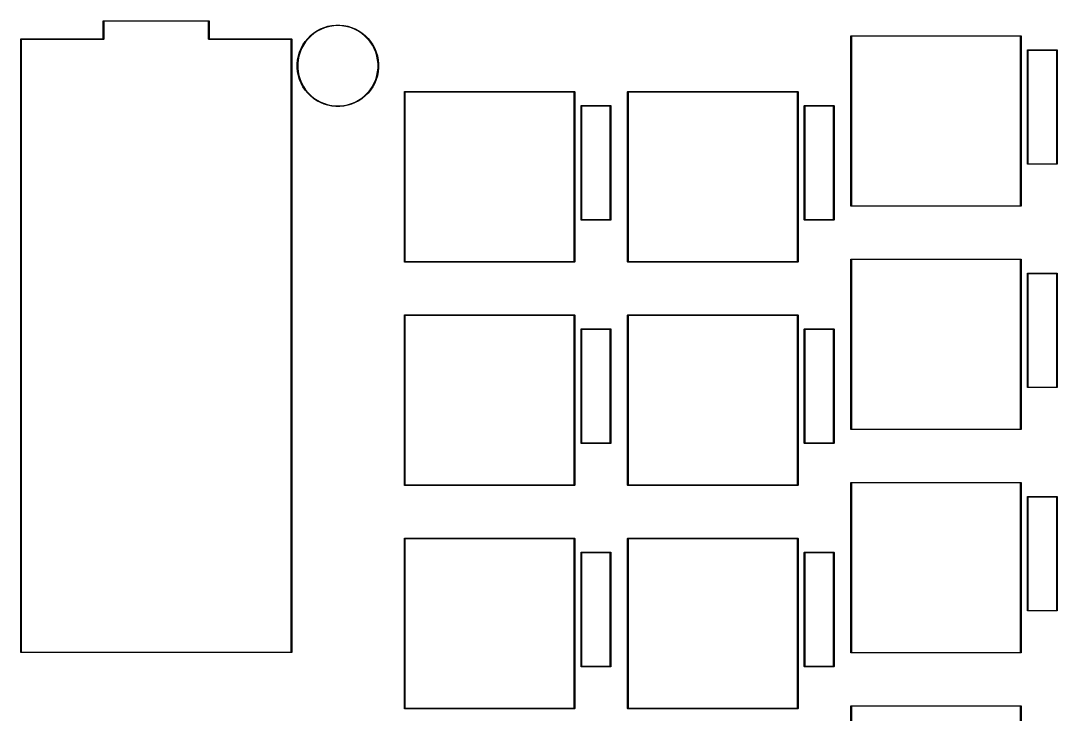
# Model space of a CAD drawing. Extents: x 15 to 413, y -153 to -9.
# Drawn here: x 223 to 311.4, y -72 to -12.9 of the extents above; entities that cross this region are included whole.
import ezdxf

# ---------------------------------------------------------------- set-up
doc = ezdxf.new("R2010")
doc.units = 0
doc.layers.add('BLACK', color=7, linetype='CONTINUOUS')

msp = doc.modelspace()

# ---------------------------------------------------------------- linework, layer by layer
at = {"layer": 'BLACK', "linetype": 'CONTINUOUS'}
for p, q in [((230.000729, -12.903691), (230.002632, -12.894124)), ((230.000729, -14.428691), (230.000729, -12.903691)), ((230.002632, -12.894124), (230.016162, -12.880594)), ((230.016162, -12.880594), (230.025729, -12.878691)), ((230.025729, -12.878691), (239.025729, -12.878691)), ((230.050729, -12.928691), (230.050729, -14.453691)), ((239.000729, -12.928691), (230.050729, -12.928691)), ((239.000729, -14.453691), (239.000729, -12.928691)), ((239.025729, -12.878691), (239.035296, -12.880594)), ((239.035296, -12.880594), (239.048826, -12.894124)), ((239.048826, -12.894124), (239.050729, -12.903691)), ((239.050729, -12.903691), (239.050729, -14.428691)), ((249.521572, -13.284112), (249.86095, -13.250686)), ((249.86095, -13.250686), (250.20197, -13.250686)), ((250.20197, -13.250686), (250.541348, -13.284112)), ((247.456655, -14.387833), (247.697793, -14.146695)), ((247.697793, -14.146695), (247.961405, -13.930354)), ((247.988729, -13.967196), (247.728596, -14.180682)), ((247.961405, -13.930354), (248.244953, -13.740893)), ((248.268534, -13.780236), (247.988729, -13.967196)), ((248.244953, -13.740893), (248.545706, -13.580137)), ((248.565318, -13.621602), (248.268534, -13.780236)), ((248.545706, -13.580137), (248.860768, -13.449634)), ((248.876221, -13.492822), (248.565318, -13.621602)), ((248.860768, -13.449634), (249.187104, -13.350641)), ((249.198249, -13.395136), (248.876221, -13.492822)), ((249.187104, -13.350641), (249.521572, -13.284112)), ((249.528302, -13.329484), (249.198249, -13.395136)), ((249.863201, -13.2965), (249.528302, -13.329484)), ((250.199719, -13.2965), (249.863201, -13.2965)), ((250.534618, -13.329484), (250.199719, -13.2965)), ((250.864671, -13.395136), (250.534618, -13.329484)), ((250.541348, -13.284112), (250.875816, -13.350641)), ((251.186699, -13.492822), (250.864671, -13.395136)), ((250.875816, -13.350641), (251.202152, -13.449634)), ((251.497602, -13.621602), (251.186699, -13.492822)), ((251.202152, -13.449634), (251.517214, -13.580137)), ((251.794386, -13.780236), (251.497602, -13.621602)), ((251.517214, -13.580137), (251.817967, -13.740893)), ((252.074191, -13.967196), (251.794386, -13.780236)), ((251.817967, -13.740893), (252.101515, -13.930354)), ((252.334324, -14.180682), (252.074191, -13.967196)), ((252.101515, -13.930354), (252.365127, -14.146695)), ((252.365127, -14.146695), (252.606265, -14.387833)), ((222.960729, -14.453691), (222.962632, -14.444124)), ((222.960729, -66.753691), (222.960729, -14.453691)), ((222.962632, -14.444124), (222.976162, -14.430594)), ((222.976162, -14.430594), (222.985729, -14.428691)), ((222.985729, -14.428691), (230.000729, -14.428691)), ((230.025729, -14.478691), (223.010729, -14.478691)), ((223.010729, -14.478691), (223.010729, -66.728691)), ((230.035296, -14.476788), (230.025729, -14.478691)), ((230.048826, -14.463258), (230.035296, -14.476788)), ((230.050729, -14.453691), (230.048826, -14.463258)), ((239.002632, -14.463258), (239.000729, -14.453691)), ((239.016162, -14.476788), (239.002632, -14.463258)), ((239.025729, -14.478691), (239.016162, -14.476788)), ((246.040729, -14.478691), (239.025729, -14.478691)), ((239.050729, -14.428691), (246.065729, -14.428691)), ((246.040729, -66.728691), (246.040729, -14.478691)), ((246.065729, -14.428691), (246.075296, -14.430594)), ((246.075296, -14.430594), (246.088826, -14.444124)), ((246.088826, -14.444124), (246.090729, -14.453691)), ((246.090729, -14.453691), (246.090729, -66.753691)), ((246.890097, -15.235746), (247.050853, -14.934993)), ((247.090196, -14.958574), (246.931562, -15.255358)), ((247.050853, -14.934993), (247.240314, -14.651445)), ((247.277156, -14.678769), (247.090196, -14.958574)), ((247.240314, -14.651445), (247.456655, -14.387833)), ((247.490642, -14.418636), (247.277156, -14.678769)), ((247.728596, -14.180682), (247.490642, -14.418636)), ((252.572278, -14.418636), (252.334324, -14.180682)), ((252.785764, -14.678769), (252.572278, -14.418636)), ((252.606265, -14.387833), (252.822606, -14.651445)), ((252.972724, -14.958574), (252.785764, -14.678769)), ((252.822606, -14.651445), (253.012067, -14.934993)), ((253.131358, -15.255358), (252.972724, -14.958574)), ((253.012067, -14.934993), (253.172823, -15.235746)), ((293.80646, -14.1815), (293.808363, -14.171933)), ((293.80646, -28.6815), (293.80646, -14.1815)), ((293.808363, -14.171933), (293.821893, -14.158403)), ((293.821893, -14.158403), (293.83146, -14.1565)), ((293.83146, -14.1565), (308.33146, -14.1565)), ((293.85646, -14.2065), (293.85646, -28.6565)), ((308.30646, -14.2065), (293.85646, -14.2065)), ((308.30646, -28.6565), (308.30646, -14.2065)), ((308.33146, -14.1565), (308.341027, -14.158403)), ((308.341027, -14.158403), (308.354557, -14.171933)), ((308.354557, -14.171933), (308.35646, -14.1815)), ((308.35646, -14.1815), (308.35646, -28.6815)), ((246.594072, -16.211612), (246.660601, -15.877144)), ((246.705096, -15.888289), (246.639444, -16.218342)), ((246.660601, -15.877144), (246.759594, -15.550808)), ((246.802782, -15.566261), (246.705096, -15.888289)), ((246.759594, -15.550808), (246.890097, -15.235746)), ((246.931562, -15.255358), (246.802782, -15.566261)), ((253.260138, -15.566261), (253.131358, -15.255358)), ((253.172823, -15.235746), (253.303326, -15.550808)), ((253.357824, -15.888289), (253.260138, -15.566261)), ((253.303326, -15.550808), (253.402319, -15.877144)), ((253.423476, -16.218342), (253.357824, -15.888289)), ((253.402319, -15.877144), (253.468848, -16.211612)), ((308.883073, -15.380882), (308.884976, -15.371315)), ((308.883073, -25.100882), (308.883073, -15.380882)), ((308.884976, -15.371315), (308.898506, -15.357785)), ((308.898506, -15.357785), (308.908073, -15.355882)), ((308.908073, -15.355882), (311.408073, -15.355882)), ((308.933073, -15.405882), (308.933073, -25.075882)), ((311.383073, -15.405882), (308.933073, -15.405882)), ((311.383073, -25.075882), (311.383073, -15.405882)), ((311.408073, -15.355882), (311.41764, -15.357785)), ((311.41764, -15.357785), (311.43117, -15.371315)), ((311.43117, -15.371315), (311.433073, -15.380882)), ((311.433073, -15.380882), (311.433073, -25.100882)), ((246.560646, -16.55099), (246.594072, -16.211612)), ((246.560646, -16.553241), (246.560646, -16.55099)), ((246.560646, -16.89201), (246.560646, -16.553241)), ((246.639444, -16.218342), (246.60646, -16.553241)), ((246.60646, -16.553241), (246.60646, -16.889759)), ((253.45646, -16.553241), (253.423476, -16.218342)), ((253.45646, -16.889759), (253.45646, -16.553241)), ((253.468848, -16.211612), (253.502274, -16.55099)), ((253.502274, -16.55099), (253.502274, -16.89201)), ((246.594072, -17.231388), (246.560646, -16.89201)), ((246.660601, -17.565856), (246.594072, -17.231388)), ((246.60646, -16.889759), (246.639444, -17.224658)), ((246.639444, -17.224658), (246.705096, -17.554711)), ((246.759594, -17.892192), (246.660601, -17.565856)), ((246.705096, -17.554711), (246.802782, -17.876739)), ((253.260138, -17.876739), (253.357824, -17.554711)), ((253.402319, -17.565856), (253.303326, -17.892192)), ((253.357824, -17.554711), (253.423476, -17.224658)), ((253.468848, -17.231388), (253.402319, -17.565856)), ((253.423476, -17.224658), (253.45646, -16.889759)), ((253.502274, -16.89201), (253.468848, -17.231388)), ((246.890097, -18.207254), (246.759594, -17.892192)), ((246.802782, -17.876739), (246.931562, -18.187642)), ((247.050853, -18.508007), (246.890097, -18.207254)), ((246.931562, -18.187642), (247.090196, -18.484426)), ((247.240314, -18.791555), (247.050853, -18.508007)), ((247.090196, -18.484426), (247.277156, -18.764231)), ((252.785764, -18.764231), (252.972724, -18.484426)), ((253.012067, -18.508007), (252.822606, -18.791555)), ((252.972724, -18.484426), (253.131358, -18.187642)), ((253.172823, -18.207254), (253.012067, -18.508007)), ((253.131358, -18.187642), (253.260138, -17.876739)), ((253.303326, -17.892192), (253.172823, -18.207254)), ((247.456655, -19.055167), (247.240314, -18.791555)), ((247.277156, -18.764231), (247.490642, -19.024364)), ((247.697793, -19.296305), (247.456655, -19.055167)), ((247.490642, -19.024364), (247.728596, -19.262318)), ((247.961405, -19.512646), (247.697793, -19.296305)), ((247.728596, -19.262318), (247.988729, -19.475804)), ((252.074191, -19.475804), (252.334324, -19.262318)), ((252.365127, -19.296305), (252.101515, -19.512646)), ((252.334324, -19.262318), (252.572278, -19.024364)), ((252.606265, -19.055167), (252.365127, -19.296305)), ((252.572278, -19.024364), (252.785764, -18.764231)), ((252.822606, -18.791555), (252.606265, -19.055167)), ((255.70646, -18.944), (255.708363, -18.934433)), ((255.70646, -33.444), (255.70646, -18.944)), ((255.708363, -18.934433), (255.721893, -18.920903)), ((255.721893, -18.920903), (255.73146, -18.919)), ((255.73146, -18.919), (270.23146, -18.919)), ((255.75646, -18.969), (255.75646, -33.419)), ((270.20646, -18.969), (255.75646, -18.969)), ((270.20646, -33.419), (270.20646, -18.969)), ((270.23146, -18.919), (270.241027, -18.920903)), ((270.241027, -18.920903), (270.254557, -18.934433)), ((270.254557, -18.934433), (270.25646, -18.944)), ((270.25646, -18.944), (270.25646, -33.444)), ((274.75646, -18.944), (274.758363, -18.934433)), ((274.75646, -33.444), (274.75646, -18.944)), ((274.758363, -18.934433), (274.771893, -18.920903)), ((274.771893, -18.920903), (274.78146, -18.919)), ((274.78146, -18.919), (289.28146, -18.919)), ((274.80646, -18.969), (274.80646, -33.419)), ((289.25646, -18.969), (274.80646, -18.969)), ((289.25646, -33.419), (289.25646, -18.969)), ((289.28146, -18.919), (289.291027, -18.920903)), ((289.291027, -18.920903), (289.304557, -18.934433)), ((289.304557, -18.934433), (289.30646, -18.944)), ((289.30646, -18.944), (289.30646, -33.444)), ((248.244953, -19.702107), (247.961405, -19.512646)), ((247.988729, -19.475804), (248.268534, -19.662764)), ((248.545706, -19.862863), (248.244953, -19.702107)), ((248.268534, -19.662764), (248.565318, -19.821398)), ((248.860768, -19.993366), (248.545706, -19.862863)), ((248.565318, -19.821398), (248.876221, -19.950178)), ((249.187104, -20.092359), (248.860768, -19.993366)), ((248.876221, -19.950178), (249.198249, -20.047864)), ((249.521572, -20.158888), (249.187104, -20.092359)), ((249.198249, -20.047864), (249.528302, -20.113516)), ((249.86095, -20.192314), (249.521572, -20.158888)), ((249.528302, -20.113516), (249.863201, -20.1465)), ((250.20197, -20.192314), (249.86095, -20.192314)), ((249.863201, -20.1465), (250.199719, -20.1465)), ((250.199719, -20.1465), (250.534618, -20.113516)), ((250.541348, -20.158888), (250.20197, -20.192314)), ((250.534618, -20.113516), (250.864671, -20.047864)), ((250.875816, -20.092359), (250.541348, -20.158888)), ((250.864671, -20.047864), (251.186699, -19.950178)), ((251.202152, -19.993366), (250.875816, -20.092359)), ((251.186699, -19.950178), (251.497602, -19.821398)), ((251.517214, -19.862863), (251.202152, -19.993366)), ((251.497602, -19.821398), (251.794386, -19.662764)), ((251.817967, -19.702107), (251.517214, -19.862863)), ((251.794386, -19.662764), (252.074191, -19.475804)), ((252.101515, -19.512646), (251.817967, -19.702107)), ((270.783041, -20.143386), (270.784944, -20.133819)), ((270.783041, -29.863386), (270.783041, -20.143386)), ((270.784944, -20.133819), (270.798474, -20.120289)), ((270.798474, -20.120289), (270.808041, -20.118386)), ((270.808041, -20.118386), (273.308041, -20.118386)), ((270.833041, -20.168386), (270.833041, -29.838386)), ((273.283041, -20.168386), (270.833041, -20.168386)), ((273.283041, -29.838386), (273.283041, -20.168386)), ((273.308041, -20.118386), (273.317608, -20.120289)), ((273.317608, -20.120289), (273.331138, -20.133819)), ((273.331138, -20.133819), (273.333041, -20.143386)), ((273.333041, -20.143386), (273.333041, -29.863386)), ((289.833057, -20.143386), (289.83496, -20.133819)), ((289.833057, -29.863386), (289.833057, -20.143386)), ((289.83496, -20.133819), (289.84849, -20.120289)), ((289.84849, -20.120289), (289.858057, -20.118386)), ((289.858057, -20.118386), (292.358057, -20.118386)), ((289.883057, -20.168386), (289.883057, -29.838386)), ((292.333057, -20.168386), (289.883057, -20.168386)), ((292.333057, -29.838386), (292.333057, -20.168386)), ((292.358057, -20.118386), (292.367624, -20.120289)), ((292.367624, -20.120289), (292.381154, -20.133819)), ((292.381154, -20.133819), (292.383057, -20.143386)), ((292.383057, -20.143386), (292.383057, -29.863386)), ((308.884976, -25.110449), (308.883073, -25.100882)), ((308.898506, -25.123979), (308.884976, -25.110449)), ((308.908073, -25.125882), (308.898506, -25.123979)), ((311.408073, -25.125882), (308.908073, -25.125882)), ((308.933073, -25.075882), (311.383073, -25.075882)), ((311.41764, -25.123979), (311.408073, -25.125882)), ((311.43117, -25.110449), (311.41764, -25.123979)), ((311.433073, -25.100882), (311.43117, -25.110449)), ((293.808363, -28.691067), (293.80646, -28.6815)), ((293.821893, -28.704597), (293.808363, -28.691067)), ((293.83146, -28.7065), (293.821893, -28.704597)), ((308.33146, -28.7065), (293.83146, -28.7065)), ((293.85646, -28.6565), (308.30646, -28.6565)), ((308.341027, -28.704597), (308.33146, -28.7065)), ((308.354557, -28.691067), (308.341027, -28.704597)), ((308.35646, -28.6815), (308.354557, -28.691067)), ((270.784944, -29.872953), (270.783041, -29.863386)), ((270.798474, -29.886483), (270.784944, -29.872953)), ((270.808041, -29.888386), (270.798474, -29.886483)), ((273.308041, -29.888386), (270.808041, -29.888386)), ((270.833041, -29.838386), (273.283041, -29.838386)), ((273.317608, -29.886483), (273.308041, -29.888386)), ((273.331138, -29.872953), (273.317608, -29.886483)), ((273.333041, -29.863386), (273.331138, -29.872953)), ((289.83496, -29.872953), (289.833057, -29.863386)), ((289.84849, -29.886483), (289.83496, -29.872953)), ((289.858057, -29.888386), (289.84849, -29.886483)), ((292.358057, -29.888386), (289.858057, -29.888386)), ((289.883057, -29.838386), (292.333057, -29.838386)), ((292.367624, -29.886483), (292.358057, -29.888386)), ((292.381154, -29.872953), (292.367624, -29.886483)), ((292.383057, -29.863386), (292.381154, -29.872953)), ((255.708363, -33.453567), (255.70646, -33.444)), ((255.721893, -33.467097), (255.708363, -33.453567)), ((255.73146, -33.469), (255.721893, -33.467097)), ((270.23146, -33.469), (255.73146, -33.469)), ((255.75646, -33.419), (270.20646, -33.419)), ((270.241027, -33.467097), (270.23146, -33.469)), ((270.254557, -33.453567), (270.241027, -33.467097)), ((270.25646, -33.444), (270.254557, -33.453567)), ((274.758363, -33.453567), (274.75646, -33.444)), ((274.771893, -33.467097), (274.758363, -33.453567)), ((274.78146, -33.469), (274.771893, -33.467097)), ((289.28146, -33.469), (274.78146, -33.469)), ((274.80646, -33.419), (289.25646, -33.419)), ((289.291027, -33.467097), (289.28146, -33.469)), ((289.304557, -33.453567), (289.291027, -33.467097)), ((289.30646, -33.444), (289.304557, -33.453567)), ((293.80646, -33.2315), (293.808363, -33.221933)), ((293.80646, -47.7315), (293.80646, -33.2315)), ((293.808363, -33.221933), (293.821893, -33.208403)), ((293.821893, -33.208403), (293.83146, -33.2065)), ((293.83146, -33.2065), (308.33146, -33.2065)), ((293.85646, -33.2565), (293.85646, -47.7065)), ((308.30646, -33.2565), (293.85646, -33.2565)), ((308.30646, -47.7065), (308.30646, -33.2565)), ((308.33146, -33.2065), (308.341027, -33.208403)), ((308.341027, -33.208403), (308.354557, -33.221933)), ((308.354557, -33.221933), (308.35646, -33.2315)), ((308.35646, -33.2315), (308.35646, -47.7315)), ((308.883073, -34.430898), (308.884976, -34.421331)), ((308.883073, -44.150898), (308.883073, -34.430898)), ((308.884976, -34.421331), (308.898506, -34.407801)), ((308.898506, -34.407801), (308.908073, -34.405898)), ((308.908073, -34.405898), (311.408073, -34.405898)), ((308.933073, -34.455898), (308.933073, -44.125898)), ((311.383073, -34.455898), (308.933073, -34.455898)), ((311.383073, -44.125898), (311.383073, -34.455898)), ((311.408073, -34.405898), (311.41764, -34.407801)), ((311.41764, -34.407801), (311.43117, -34.421331)), ((311.43117, -34.421331), (311.433073, -34.430898)), ((311.433073, -34.430898), (311.433073, -44.150898)), ((255.70646, -37.994), (255.708363, -37.984433)), ((255.70646, -52.494), (255.70646, -37.994)), ((255.708363, -37.984433), (255.721893, -37.970903)), ((255.721893, -37.970903), (255.73146, -37.969)), ((255.73146, -37.969), (270.23146, -37.969)), ((255.75646, -38.019), (255.75646, -52.469)), ((270.20646, -38.019), (255.75646, -38.019)), ((270.20646, -52.469), (270.20646, -38.019)), ((270.23146, -37.969), (270.241027, -37.970903)), ((270.241027, -37.970903), (270.254557, -37.984433)), ((270.254557, -37.984433), (270.25646, -37.994)), ((270.25646, -37.994), (270.25646, -52.494)), ((274.75646, -37.994), (274.758363, -37.984433)), ((274.75646, -52.494), (274.75646, -37.994)), ((274.758363, -37.984433), (274.771893, -37.970903)), ((274.771893, -37.970903), (274.78146, -37.969)), ((274.78146, -37.969), (289.28146, -37.969)), ((274.80646, -38.019), (274.80646, -52.469)), ((289.25646, -38.019), (274.80646, -38.019)), ((289.25646, -52.469), (289.25646, -38.019)), ((289.28146, -37.969), (289.291027, -37.970903)), ((289.291027, -37.970903), (289.304557, -37.984433)), ((289.304557, -37.984433), (289.30646, -37.994)), ((289.30646, -37.994), (289.30646, -52.494)), ((270.783041, -39.193402), (270.784944, -39.183835)), ((270.783041, -48.913402), (270.783041, -39.193402)), ((270.784944, -39.183835), (270.798474, -39.170305)), ((270.798474, -39.170305), (270.808041, -39.168402)), ((270.808041, -39.168402), (273.308041, -39.168402)), ((270.833041, -39.218402), (270.833041, -48.888402)), ((273.283041, -39.218402), (270.833041, -39.218402)), ((273.283041, -48.888402), (273.283041, -39.218402)), ((273.308041, -39.168402), (273.317608, -39.170305)), ((273.317608, -39.170305), (273.331138, -39.183835)), ((273.331138, -39.183835), (273.333041, -39.193402)), ((273.333041, -39.193402), (273.333041, -48.913402)), ((289.833057, -39.193402), (289.83496, -39.183835)), ((289.833057, -48.913402), (289.833057, -39.193402)), ((289.83496, -39.183835), (289.84849, -39.170305)), ((289.84849, -39.170305), (289.858057, -39.168402)), ((289.858057, -39.168402), (292.358057, -39.168402)), ((289.883057, -39.218402), (289.883057, -48.888402)), ((292.333057, -39.218402), (289.883057, -39.218402)), ((292.333057, -48.888402), (292.333057, -39.218402)), ((292.358057, -39.168402), (292.367624, -39.170305)), ((292.367624, -39.170305), (292.381154, -39.183835)), ((292.381154, -39.183835), (292.383057, -39.193402)), ((292.383057, -39.193402), (292.383057, -48.913402)), ((308.884976, -44.160465), (308.883073, -44.150898)), ((308.898506, -44.173995), (308.884976, -44.160465)), ((308.908073, -44.175898), (308.898506, -44.173995)), ((311.408073, -44.175898), (308.908073, -44.175898)), ((308.933073, -44.125898), (311.383073, -44.125898)), ((311.41764, -44.173995), (311.408073, -44.175898)), ((311.43117, -44.160465), (311.41764, -44.173995)), ((311.433073, -44.150898), (311.43117, -44.160465)), ((293.808363, -47.741067), (293.80646, -47.7315)), ((293.821893, -47.754597), (293.808363, -47.741067)), ((293.83146, -47.7565), (293.821893, -47.754597)), ((308.33146, -47.7565), (293.83146, -47.7565)), ((293.85646, -47.7065), (308.30646, -47.7065)), ((308.341027, -47.754597), (308.33146, -47.7565)), ((308.354557, -47.741067), (308.341027, -47.754597)), ((308.35646, -47.7315), (308.354557, -47.741067)), ((270.784944, -48.922969), (270.783041, -48.913402)), ((270.798474, -48.936499), (270.784944, -48.922969)), ((270.808041, -48.938402), (270.798474, -48.936499)), ((273.308041, -48.938402), (270.808041, -48.938402)), ((270.833041, -48.888402), (273.283041, -48.888402)), ((273.317608, -48.936499), (273.308041, -48.938402)), ((273.331138, -48.922969), (273.317608, -48.936499)), ((273.333041, -48.913402), (273.331138, -48.922969)), ((289.83496, -48.922969), (289.833057, -48.913402)), ((289.84849, -48.936499), (289.83496, -48.922969)), ((289.858057, -48.938402), (289.84849, -48.936499)), ((292.358057, -48.938402), (289.858057, -48.938402)), ((289.883057, -48.888402), (292.333057, -48.888402)), ((292.367624, -48.936499), (292.358057, -48.938402)), ((292.381154, -48.922969), (292.367624, -48.936499)), ((292.383057, -48.913402), (292.381154, -48.922969)), ((255.708363, -52.503567), (255.70646, -52.494)), ((255.721893, -52.517097), (255.708363, -52.503567)), ((255.73146, -52.519), (255.721893, -52.517097)), ((270.23146, -52.519), (255.73146, -52.519)), ((255.75646, -52.469), (270.20646, -52.469)), ((270.241027, -52.517097), (270.23146, -52.519)), ((270.254557, -52.503567), (270.241027, -52.517097)), ((270.25646, -52.494), (270.254557, -52.503567)), ((274.758363, -52.503567), (274.75646, -52.494)), ((274.771893, -52.517097), (274.758363, -52.503567)), ((274.78146, -52.519), (274.771893, -52.517097)), ((289.28146, -52.519), (274.78146, -52.519)), ((274.80646, -52.469), (289.25646, -52.469)), ((289.291027, -52.517097), (289.28146, -52.519)), ((289.304557, -52.503567), (289.291027, -52.517097)), ((289.30646, -52.494), (289.304557, -52.503567)), ((293.80646, -52.2815), (293.808363, -52.271933)), ((293.80646, -66.7815), (293.80646, -52.2815)), ((293.808363, -52.271933), (293.821893, -52.258403)), ((293.821893, -52.258403), (293.83146, -52.2565)), ((293.83146, -52.2565), (308.33146, -52.2565)), ((293.85646, -52.3065), (293.85646, -66.7565)), ((308.30646, -52.3065), (293.85646, -52.3065)), ((308.30646, -66.7565), (308.30646, -52.3065)), ((308.33146, -52.2565), (308.341027, -52.258403)), ((308.341027, -52.258403), (308.354557, -52.271933)), ((308.354557, -52.271933), (308.35646, -52.2815)), ((308.35646, -52.2815), (308.35646, -66.7815)), ((308.883073, -53.480914), (308.884976, -53.471347)), ((308.883073, -63.200914), (308.883073, -53.480914)), ((308.884976, -53.471347), (308.898506, -53.457817)), ((308.898506, -53.457817), (308.908073, -53.455914)), ((308.908073, -53.455914), (311.408073, -53.455914)), ((308.933073, -53.505914), (308.933073, -63.175914)), ((311.383073, -53.505914), (308.933073, -53.505914)), ((311.383073, -63.175914), (311.383073, -53.505914)), ((311.408073, -53.455914), (311.41764, -53.457817)), ((311.41764, -53.457817), (311.43117, -53.471347)), ((311.43117, -53.471347), (311.433073, -53.480914)), ((311.433073, -53.480914), (311.433073, -63.200914)), ((255.70646, -57.044), (255.708363, -57.034433)), ((255.70646, -71.544), (255.70646, -57.044)), ((255.708363, -57.034433), (255.721893, -57.020903)), ((255.721893, -57.020903), (255.73146, -57.019)), ((255.73146, -57.019), (270.23146, -57.019)), ((255.75646, -57.069), (255.75646, -71.519)), ((270.20646, -57.069), (255.75646, -57.069)), ((270.20646, -71.519), (270.20646, -57.069)), ((270.23146, -57.019), (270.241027, -57.020903)), ((270.241027, -57.020903), (270.254557, -57.034433)), ((270.254557, -57.034433), (270.25646, -57.044)), ((270.25646, -57.044), (270.25646, -71.544)), ((274.75646, -57.044), (274.758363, -57.034433)), ((274.75646, -71.544), (274.75646, -57.044)), ((274.758363, -57.034433), (274.771893, -57.020903)), ((274.771893, -57.020903), (274.78146, -57.019)), ((274.78146, -57.019), (289.28146, -57.019)), ((274.80646, -57.069), (274.80646, -71.519)), ((289.25646, -57.069), (274.80646, -57.069)), ((289.25646, -71.519), (289.25646, -57.069)), ((289.28146, -57.019), (289.291027, -57.020903)), ((289.291027, -57.020903), (289.304557, -57.034433)), ((289.304557, -57.034433), (289.30646, -57.044)), ((289.30646, -57.044), (289.30646, -71.544)), ((270.783041, -58.243418), (270.784944, -58.233851)), ((270.783041, -67.963418), (270.783041, -58.243418)), ((270.784944, -58.233851), (270.798474, -58.220321)), ((270.798474, -58.220321), (270.808041, -58.218418)), ((270.808041, -58.218418), (273.308041, -58.218418)), ((270.833041, -58.268418), (270.833041, -67.938418)), ((273.283041, -58.268418), (270.833041, -58.268418)), ((273.283041, -67.938418), (273.283041, -58.268418)), ((273.308041, -58.218418), (273.317608, -58.220321)), ((273.317608, -58.220321), (273.331138, -58.233851)), ((273.331138, -58.233851), (273.333041, -58.243418)), ((273.333041, -58.243418), (273.333041, -67.963418)), ((289.833057, -58.243418), (289.83496, -58.233851)), ((289.833057, -67.963418), (289.833057, -58.243418)), ((289.83496, -58.233851), (289.84849, -58.220321)), ((289.84849, -58.220321), (289.858057, -58.218418)), ((289.858057, -58.218418), (292.358057, -58.218418)), ((289.883057, -58.268418), (289.883057, -67.938418)), ((292.333057, -58.268418), (289.883057, -58.268418)), ((292.333057, -67.938418), (292.333057, -58.268418)), ((292.358057, -58.218418), (292.367624, -58.220321)), ((292.367624, -58.220321), (292.381154, -58.233851)), ((292.381154, -58.233851), (292.383057, -58.243418)), ((292.383057, -58.243418), (292.383057, -67.963418)), ((308.884976, -63.210481), (308.883073, -63.200914)), ((308.898506, -63.224011), (308.884976, -63.210481)), ((308.908073, -63.225914), (308.898506, -63.224011)), ((311.408073, -63.225914), (308.908073, -63.225914)), ((308.933073, -63.175914), (311.383073, -63.175914)), ((311.41764, -63.224011), (311.408073, -63.225914)), ((311.43117, -63.210481), (311.41764, -63.224011)), ((311.433073, -63.200914), (311.43117, -63.210481)), ((222.962632, -66.763258), (222.960729, -66.753691)), ((222.976162, -66.776788), (222.962632, -66.763258)), ((222.985729, -66.778691), (222.976162, -66.776788)), ((246.065729, -66.778691), (222.985729, -66.778691)), ((223.010729, -66.728691), (246.040729, -66.728691)), ((246.075296, -66.776788), (246.065729, -66.778691)), ((246.088826, -66.763258), (246.075296, -66.776788)), ((246.090729, -66.753691), (246.088826, -66.763258)), ((293.808363, -66.791067), (293.80646, -66.7815)), ((293.821893, -66.804597), (293.808363, -66.791067)), ((293.83146, -66.8065), (293.821893, -66.804597)), ((308.33146, -66.8065), (293.83146, -66.8065)), ((293.85646, -66.7565), (308.30646, -66.7565)), ((308.341027, -66.804597), (308.33146, -66.8065)), ((308.354557, -66.791067), (308.341027, -66.804597)), ((308.35646, -66.7815), (308.354557, -66.791067)), ((270.784944, -67.972985), (270.783041, -67.963418)), ((270.798474, -67.986515), (270.784944, -67.972985)), ((270.808041, -67.988418), (270.798474, -67.986515)), ((273.308041, -67.988418), (270.808041, -67.988418)), ((270.833041, -67.938418), (273.283041, -67.938418)), ((273.317608, -67.986515), (273.308041, -67.988418)), ((273.331138, -67.972985), (273.317608, -67.986515)), ((273.333041, -67.963418), (273.331138, -67.972985)), ((289.83496, -67.972985), (289.833057, -67.963418)), ((289.84849, -67.986515), (289.83496, -67.972985)), ((289.858057, -67.988418), (289.84849, -67.986515)), ((292.358057, -67.988418), (289.858057, -67.988418)), ((289.883057, -67.938418), (292.333057, -67.938418)), ((292.367624, -67.986515), (292.358057, -67.988418)), ((292.381154, -67.972985), (292.367624, -67.986515)), ((292.383057, -67.963418), (292.381154, -67.972985)), ((255.708363, -71.553567), (255.70646, -71.544)), ((255.721893, -71.567097), (255.708363, -71.553567)), ((255.73146, -71.569), (255.721893, -71.567097)), ((270.23146, -71.569), (255.73146, -71.569)), ((255.75646, -71.519), (270.20646, -71.519)), ((270.241027, -71.567097), (270.23146, -71.569)), ((270.254557, -71.553567), (270.241027, -71.567097)), ((270.25646, -71.544), (270.254557, -71.553567)), ((274.758363, -71.553567), (274.75646, -71.544)), ((274.771893, -71.567097), (274.758363, -71.553567)), ((274.78146, -71.569), (274.771893, -71.567097)), ((289.28146, -71.569), (274.78146, -71.569)), ((274.80646, -71.519), (289.25646, -71.519)), ((289.291027, -71.567097), (289.28146, -71.569)), ((289.304557, -71.553567), (289.291027, -71.567097)), ((289.30646, -71.544), (289.304557, -71.553567)), ((293.80646, -71.3315), (293.808363, -71.321933)), ((293.80646, -85.8315), (293.80646, -71.3315)), ((293.808363, -71.321933), (293.821893, -71.308403)), ((293.821893, -71.308403), (293.83146, -71.3065)), ((293.83146, -71.3065), (308.33146, -71.3065)), ((293.85646, -71.3565), (293.85646, -85.8065)), ((308.30646, -71.3565), (293.85646, -71.3565)), ((308.30646, -85.8065), (308.30646, -71.3565)), ((308.33146, -71.3065), (308.341027, -71.308403)), ((308.341027, -71.308403), (308.354557, -71.321933)), ((308.354557, -71.321933), (308.35646, -71.3315)), ((308.35646, -71.3315), (308.35646, -85.8315))]:
    msp.add_line(p, q, dxfattribs=at)

doc.saveas('drawing.dxf')
